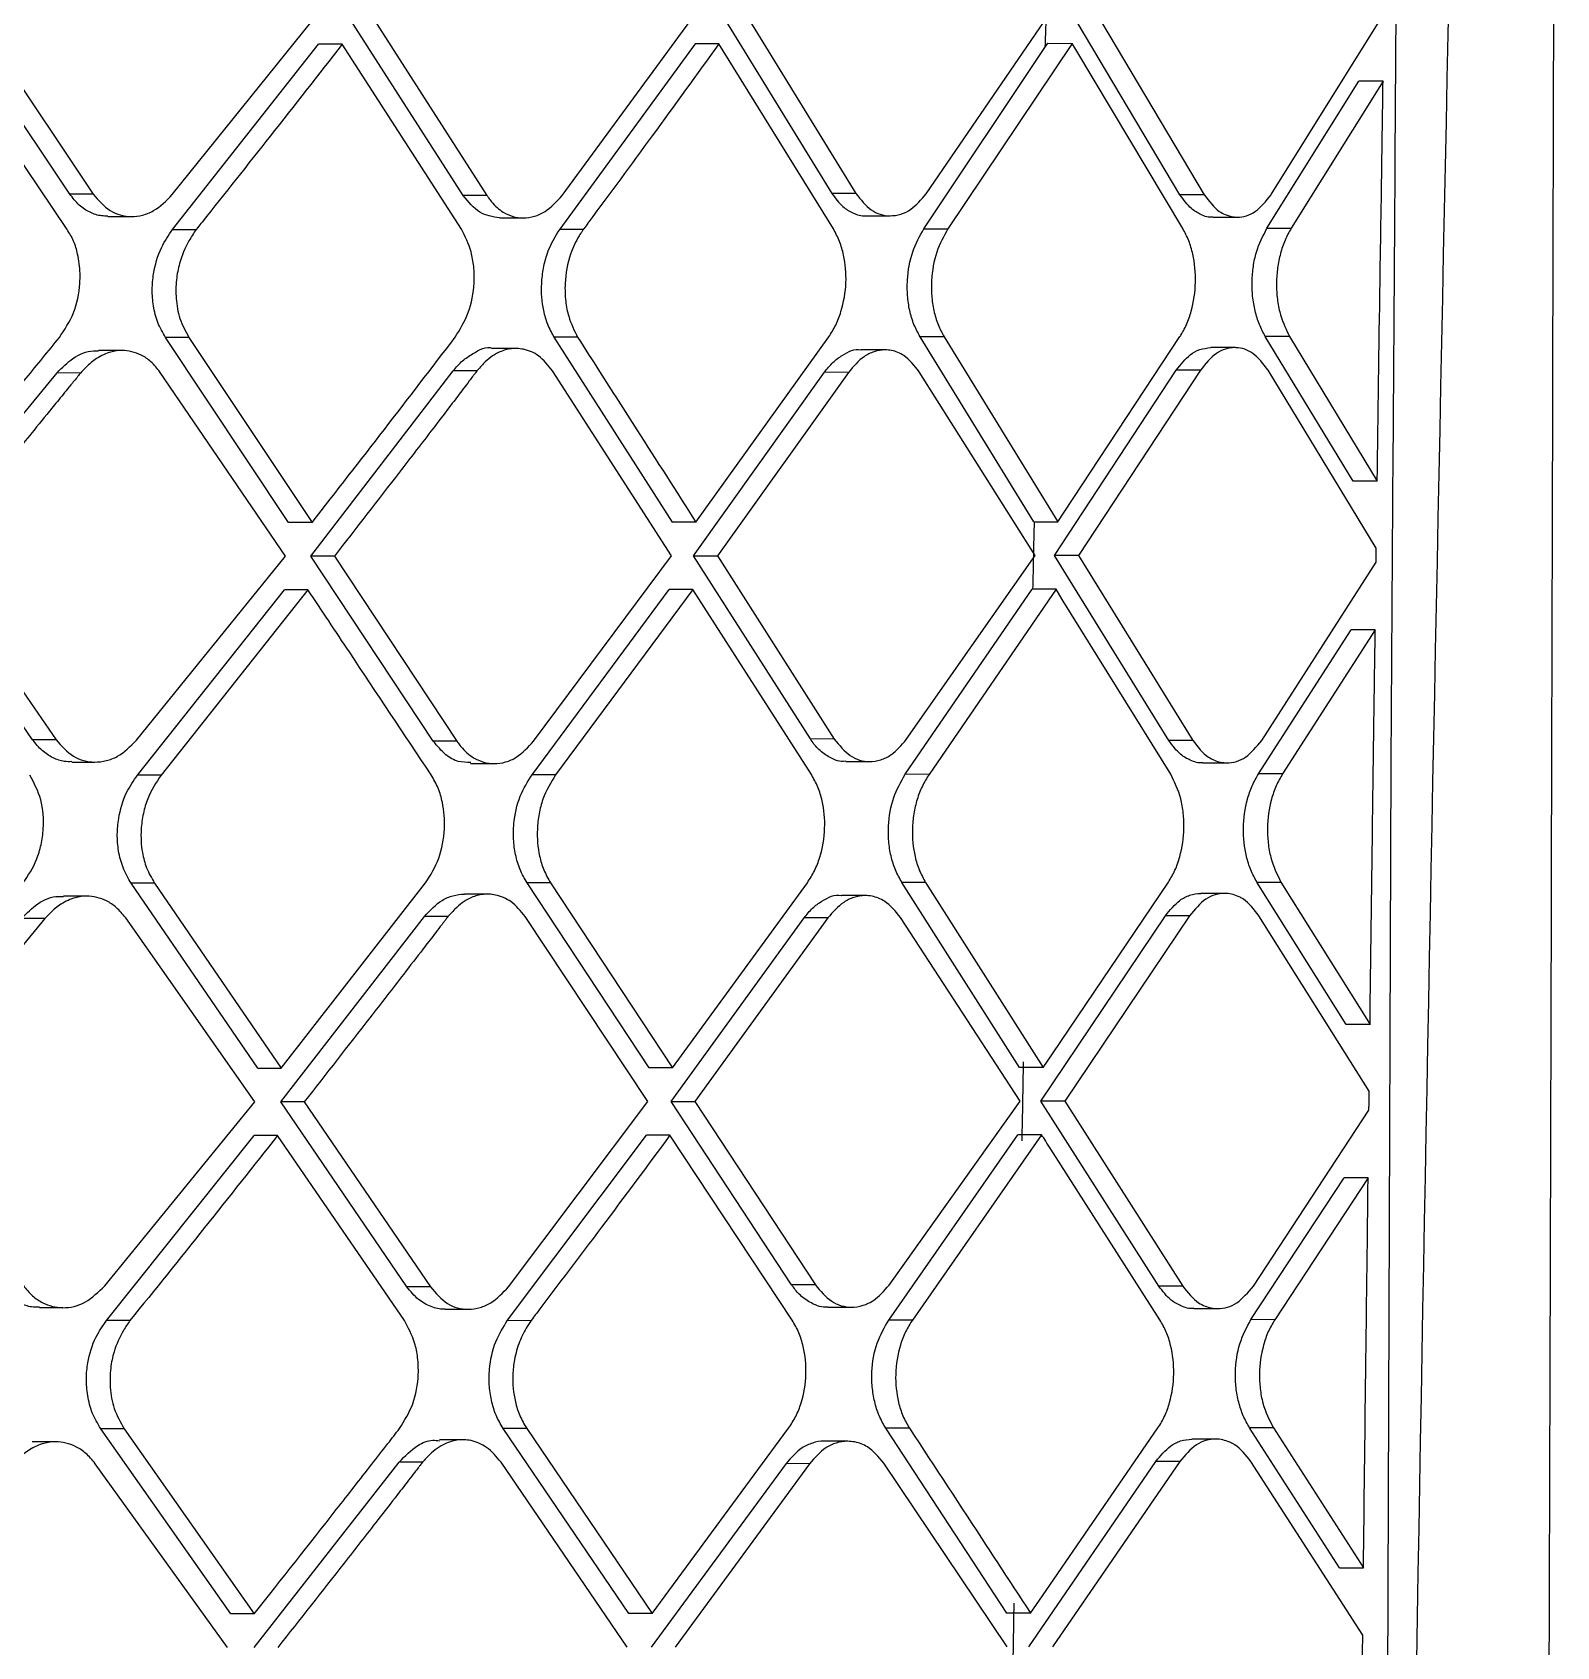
# Model space of a CAD drawing. Extents: x 525 to 609, y 649 to 778.
# Drawn here: x 537.309 to 538.306, y 720.636 to 721.692 of the extents above; entities that cross this region are included whole.
import ezdxf

# ---------------------------------------------------------------- set-up
doc = ezdxf.new("R2010")
doc.units = 0
doc.header["$MEASUREMENT"] = 0
doc.layers.add('1', color=4, linetype='Continuous')

# ---------------------------------------------------------------- blocks, each defined once
blk = doc.blocks.new('JETSETTER')
at = {"layer": '1', "color": 3, "linetype": 'Continuous', "lineweight": 25}
for p, q in [((12.2063, 52.462), (12.126, 52.5819)), ((12.1414, 52.5818), (12.2217, 52.4619)), ((12.2734, 52.4616), (12.3703, 52.582)), ((12.4637, 52.461), (12.3861, 52.5821)), ((12.4016, 52.582), (12.4792, 52.461)), ((12.5283, 52.461), (12.6173, 52.5822)), ((12.6311, 52.5823), (12.7048, 52.4624)), ((12.6467, 52.5822), (12.7205, 52.4624)), ((12.7664, 52.4621), (12.8488, 52.5825)), ((12.9325, 52.4615), (12.8604, 52.5826)), ((12.8763, 52.5825), (12.9484, 52.4615)), ((12.9921, 52.4616), (13.066, 52.58)), ((12.2046, 52.4388), (12.1231, 52.5598)), ((12.2736, 52.4389), (12.3691, 52.5601)), ((12.3845, 52.56), (12.3691, 52.5601)), ((12.4625, 52.439), (12.3845, 52.56)), ((12.6153, 52.5603), (12.5268, 52.4391)), ((12.6309, 52.5602), (12.6153, 52.5603)), ((12.7058, 52.4392), (12.6309, 52.5602)), ((12.765, 52.4393), (12.8442, 52.5578)), ((12.862, 52.5605), (12.7807, 52.4393)), ((12.8442, 52.5578), (12.8461, 52.5606)), ((12.8461, 52.5606), (12.8619, 52.5605)), ((12.8643, 52.5566), (12.862, 52.5605)), ((12.9343, 52.4394), (12.8643, 52.5566)), ((12.9894, 52.4396), (13.0494, 52.5358)), ((13.0653, 52.5358), (13.0053, 52.4396)), ((13.0653, 52.5358), (13.0494, 52.5359)), ((12.2217, 52.4619), (12.2063, 52.462)), ((12.4792, 52.461), (12.4637, 52.461)), ((12.7205, 52.4624), (12.7048, 52.4624)), ((12.9484, 52.4615), (12.9325, 52.4615)), ((12.2313, 52.4474), (12.2466, 52.4473)), ((12.7273, 52.4478), (12.7429, 52.4478)), ((12.2736, 52.4389), (12.289, 52.4388)), ((12.4874, 52.4464), (12.5029, 52.4464)), ((12.5268, 52.4391), (12.5423, 52.439)), ((12.765, 52.4393), (12.7807, 52.4393)), ((12.9541, 52.4469), (12.9699, 52.4469)), ((12.9894, 52.4396), (13.0053, 52.4396)), ((12.3494, 52.2471), (12.2689, 52.3682)), ((12.2843, 52.3681), (12.2689, 52.3682)), ((12.2843, 52.3681), (12.3648, 52.2471)), ((12.523, 52.3684), (12.6004, 52.2473)), ((12.5385, 52.3683), (12.5231, 52.3684)), ((12.6159, 52.2473), (12.7028, 52.3685)), ((12.8369, 52.2476), (12.7625, 52.3686)), ((12.7782, 52.3686), (12.7625, 52.3686)), ((12.7783, 52.3686), (12.8526, 52.2475)), ((12.8568, 52.2538), (12.9325, 52.3688)), ((13.0457, 52.2742), (12.9883, 52.3689)), ((13.0041, 52.3689), (12.9883, 52.3689)), ((13.0041, 52.3689), (13.0615, 52.2742)), ((12.2407, 52.3596), (12.2252, 52.3596)), ((12.4982, 52.3609), (12.4829, 52.361)), ((12.7397, 52.36), (12.724, 52.3601)), ((12.9684, 52.3615), (12.9526, 52.3615)), ((12.0994, 52.225), (12.198, 52.345)), ((12.2134, 52.3449), (12.198, 52.345)), ((12.3475, 52.2251), (12.2655, 52.3453)), ((12.3639, 52.2251), (12.4572, 52.3463)), ((12.4726, 52.3463), (12.4572, 52.3463)), ((12.5998, 52.2253), (12.5221, 52.3463)), ((12.6144, 52.2253), (12.7, 52.3454)), ((12.7157, 52.3453), (12.6299, 52.2253)), ((12.7157, 52.3453), (12.7, 52.3454)), ((12.8378, 52.2255), (12.762, 52.3457)), ((12.8504, 52.2256), (12.9301, 52.3468)), ((12.9459, 52.3468), (12.8661, 52.2256)), ((12.9459, 52.3468), (12.9301, 52.3468)), ((13.0609, 52.2304), (12.9901, 52.3468)), ((13.0718, 52.294), (13.0705, 52.0898)), ((13.0615, 52.2742), (13.0457, 52.2742)), ((12.3648, 52.2471), (12.3494, 52.2471)), ((12.8369, 52.2476), (12.8526, 52.2475)), ((12.8526, 52.2475), (12.8568, 52.2538)), ((12.7535, 52.1051), (12.8378, 52.2255)), ((12.9252, 52.1046), (12.8504, 52.2256)), ((12.8661, 52.2256), (12.8504, 52.2256)), ((12.8661, 52.2256), (12.9409, 52.1045)), ((12.182, 52.105), (12.0994, 52.225)), ((12.1148, 52.2249), (12.1974, 52.105)), ((12.2499, 52.1047), (12.3475, 52.2251)), ((12.4441, 52.1041), (12.3639, 52.2251)), ((12.3794, 52.2251), (12.364, 52.2251)), ((12.3794, 52.2251), (12.4596, 52.104)), ((12.5097, 52.1041), (12.5998, 52.2253)), ((12.6908, 52.1055), (12.6144, 52.2253)), ((12.6144, 52.2253), (12.6299, 52.2253)), ((12.6299, 52.2253), (12.7064, 52.1054)), ((12.986, 52.1046), (13.0608, 52.2212)), ((12.2507, 52.0819), (12.3468, 52.2031)), ((12.3621, 52.2031), (12.266, 52.0819)), ((12.5087, 52.0821), (12.5984, 52.2033)), ((12.6139, 52.2033), (12.5241, 52.0821)), ((12.6139, 52.2033), (12.5984, 52.2033)), ((12.6914, 52.0822), (12.6139, 52.2033)), ((12.7528, 52.0824), (12.8357, 52.2036)), ((12.8514, 52.2035), (12.7684, 52.0823)), ((12.8514, 52.2035), (12.8357, 52.2036)), ((12.8555, 52.1968), (12.8514, 52.2035)), ((12.9264, 52.0825), (12.8555, 52.1968)), ((12.9838, 52.0826), (13.0444, 52.177)), ((13.0602, 52.177), (12.9996, 52.0826)), ((13.0602, 52.177), (13.0444, 52.177)), ((12.1974, 52.105), (12.182, 52.105)), ((12.4596, 52.104), (12.4441, 52.1041)), ((12.7064, 52.1054), (12.6908, 52.1055)), ((12.9409, 52.1045), (12.9252, 52.1046)), ((12.2076, 52.0904), (12.2228, 52.0904)), ((12.4685, 52.0895), (12.4839, 52.0894)), ((12.714, 52.0908), (12.7295, 52.0908)), ((12.9474, 52.09), (12.9631, 52.0899)), ((13.0705, 52.0898), (13.0579, 48.6569)), ((12.266, 52.0819), (12.2507, 52.0819)), ((12.5241, 52.0821), (12.5087, 52.0821)), ((12.7684, 52.0823), (12.7528, 52.0824)), ((12.9996, 52.0826), (12.9838, 52.0826)), ((12.3293, 51.8902), (12.2464, 52.0112)), ((12.2618, 52.0112), (12.2464, 52.0112)), ((12.2618, 52.0112), (12.3446, 51.8901)), ((12.3446, 51.8901), (12.439, 52.0113)), ((12.4797, 52.004), (12.4644, 52.004)), ((12.5852, 51.8904), (12.5054, 52.0114)), ((12.5208, 52.0114), (12.5054, 52.0114)), ((12.5208, 52.0114), (12.6006, 51.8903)), ((12.6006, 51.8903), (12.6888, 52.0115)), ((12.8275, 51.8906), (12.7506, 52.0117)), ((12.7661, 52.0116), (12.7506, 52.0117)), ((12.7661, 52.0116), (12.8431, 51.8906)), ((12.8492, 51.8995), (12.9249, 52.0118)), ((12.9618, 52.0045), (12.9461, 52.0045)), ((13.0411, 51.9188), (12.9828, 52.0119)), ((12.9828, 52.0119), (12.9985, 52.0119)), ((12.9985, 52.0119), (13.0568, 51.9188)), ((12.2176, 52.0026), (12.2022, 52.0027)), ((12.7267, 52.003), (12.7111, 52.0031)), ((12.19, 51.988), (12.091, 51.868)), ((12.19, 51.988), (12.1747, 51.988)), ((12.3273, 51.8681), (12.2429, 51.9884)), ((12.3443, 51.8682), (12.4383, 51.9894)), ((12.4537, 51.9893), (12.4383, 51.9894)), ((12.5844, 51.8683), (12.5042, 51.9894)), ((12.5997, 51.8684), (12.6866, 51.9884)), ((12.7021, 51.9884), (12.6151, 51.8683)), ((12.7021, 51.9884), (12.6866, 51.9884)), ((12.828, 51.8685), (12.7497, 51.9888)), ((12.8415, 51.8686), (12.923, 51.9899)), ((12.9387, 51.9898), (12.8571, 51.8686)), ((12.9387, 51.9898), (12.923, 51.9899)), ((13.0562, 51.875), (12.9841, 51.9899)), ((13.0568, 51.9188), (13.0411, 51.9188)), ((12.8431, 51.8906), (12.8492, 51.8995)), ((12.3293, 51.8902), (12.3446, 51.8901)), ((12.6006, 51.8903), (12.5852, 51.8904)), ((12.8431, 51.8906), (12.8275, 51.8906)), ((12.2292, 51.7478), (12.3273, 51.8681)), ((12.4268, 51.7471), (12.3443, 51.8682)), ((12.3597, 51.8681), (12.3443, 51.8682)), ((12.3597, 51.8681), (12.4422, 51.7471)), ((12.4933, 51.7471), (12.5844, 51.8683)), ((12.6785, 51.7485), (12.5997, 51.8684)), ((12.5997, 51.8684), (12.6151, 51.8683)), ((12.6151, 51.8683), (12.694, 51.7484)), ((12.7422, 51.7482), (12.828, 51.8685)), ((12.9186, 51.7476), (12.8415, 51.8686)), ((12.8571, 51.8686), (12.8415, 51.8686)), ((12.8571, 51.8686), (12.9343, 51.7475)), ((12.9805, 51.7476), (13.0561, 51.8626)), ((12.2303, 51.725), (12.327, 51.8462)), ((12.3423, 51.8461), (12.327, 51.8462)), ((12.4252, 51.7251), (12.3423, 51.8461)), ((12.4927, 51.7252), (12.5835, 51.8464)), ((12.5989, 51.8463), (12.5835, 51.8464)), ((12.6788, 51.7253), (12.5989, 51.8463)), ((12.742, 51.7254), (12.8264, 51.8466)), ((12.842, 51.8466), (12.7575, 51.7253)), ((12.842, 51.8466), (12.8264, 51.8466)), ((12.9194, 51.7255), (12.848, 51.8372)), ((12.9789, 51.7257), (13.0398, 51.8185)), ((13.0555, 51.8184), (12.9945, 51.7256)), ((13.0555, 51.8184), (13.0399, 51.8185)), ((12.4422, 51.7471), (12.4268, 51.7471)), ((12.694, 51.7484), (12.6785, 51.7485)), ((12.9343, 51.7475), (12.9186, 51.7476)), ((12.1865, 51.7335), (12.2018, 51.7335)), ((12.4518, 51.7325), (12.4671, 51.7325)), ((12.7022, 51.7339), (12.7177, 51.7338)), ((12.9415, 51.733), (12.9571, 51.7329)), ((12.2457, 51.725), (12.2303, 51.725)), ((12.4927, 51.7252), (12.5081, 51.7251)), ((12.7575, 51.7254), (12.742, 51.7254)), ((12.9945, 51.7256), (12.9789, 51.7257)), ((12.1972, 51.6457), (12.1818, 51.6458)), ((12.3116, 51.5332), (12.2266, 51.6543)), ((12.2419, 51.6542), (12.2266, 51.6543)), ((12.2419, 51.6542), (12.327, 51.5332)), ((12.4634, 51.647), (12.4481, 51.6471)), ((12.5719, 51.5334), (12.4898, 51.6545)), ((12.5052, 51.6544), (12.4898, 51.6545)), ((12.5052, 51.6544), (12.5873, 51.5334)), ((12.5873, 51.5334), (12.6765, 51.6546)), ((12.7152, 51.6461), (12.6998, 51.6461)), ((12.8192, 51.5336), (12.74, 51.6547)), ((12.7555, 51.6546), (12.74, 51.6547)), ((12.8426, 51.5449), (12.9181, 51.6548)), ((12.9559, 51.6475), (12.9403, 51.6475)), ((13.0369, 51.5632), (12.978, 51.6549)), ((12.9936, 51.6549), (12.978, 51.6549)), ((12.9936, 51.6549), (13.0525, 51.5632)), ((12.3095, 51.5112), (12.223, 51.6314)), ((12.327, 51.5112), (12.4218, 51.6324)), ((12.4371, 51.6324), (12.4217, 51.6324)), ((12.5708, 51.5114), (12.4884, 51.6324)), ((12.6748, 51.6315), (12.5867, 51.5114)), ((12.6902, 51.6314), (12.6022, 51.5114)), ((12.6902, 51.6314), (12.6748, 51.6315)), ((12.8194, 51.5116), (12.7388, 51.6318)), ((12.8336, 51.5117), (12.9167, 51.6329)), ((12.9323, 51.6328), (12.8491, 51.5116)), ((12.9323, 51.6328), (12.9167, 51.6329)), ((13.0521, 51.5193), (12.9789, 51.6329)), ((13.0369, 51.5632), (13.0525, 51.5632)), ((12.8348, 51.5336), (12.8426, 51.5449)), ((12.5873, 51.5334), (12.5719, 51.5334)), ((12.8348, 51.5336), (12.8192, 51.5336))]:
    blk.add_line(p, q, dxfattribs=at)
at = {"layer": '1', "color": 3, "linetype": 'Continuous', "lineweight": 25, "flags": 128}
for points in [[(12.6159, 52.2473), (12.6072, 52.2473), (12.6004, 52.2473)], [(12.3621, 52.2031), (12.3535, 52.2031), (12.3468, 52.2031)], [(12.327, 51.5332), (12.3184, 51.5332), (12.3116, 51.5332)]]:
    blk.add_lwpolyline(points, dxfattribs=at)
at = {"layer": '1', "color": 3, "linetype": 'Continuous', "lineweight": 25}
for points, knots in [([(9.9738, 52.2694), (10.1133, 52.3497), (10.393, 52.5107), (10.8101, 52.7352), (11.2181, 52.9472), (11.569, 53.1231), (11.8616, 53.2667), (12.0982, 53.3814), (12.3209, 53.4883), (12.5274, 53.5873), (12.7184, 53.6789), (12.8269, 53.7319), (12.881, 53.7583)], [0, 0, 0, 0, 0.128088, 0.256805, 0.38361, 0.50883, 0.593008, 0.67492, 0.754537, 0.836903, 0.918629, 1, 1, 1, 1]), ([(13.1617, 43.6583), (13.1622, 43.8718), (13.1631, 44.3019), (13.1636, 44.9309), (13.164, 45.5277), (13.1641, 46.0716), (13.1642, 46.6131), (13.1644, 47.1644), (13.1649, 47.7379), (13.1655, 48.2142), (13.1661, 48.5971), (13.1667, 48.8903), (13.1673, 49.1848), (13.168, 49.4959), (13.1689, 49.8389), (13.17, 50.2232), (13.1714, 50.6654), (13.173, 51.1684), (13.1748, 51.7351), (13.1764, 52.3521), (13.1781, 52.9987), (13.1786, 53.4397), (13.1789, 53.6583)], [0, 0, 0, 0, 0.064043, 0.129021, 0.188699, 0.243093, 0.292193, 0.351147, 0.408463, 0.464243, 0.49402, 0.523342, 0.552206, 0.582377, 0.616662, 0.655095, 0.69768, 0.749323, 0.805999, 0.867696, 0.934431, 1, 1, 1, 1]), ([(13.0465, 53.6393), (13.0538, 53.6166), (13.0689, 53.5696), (13.0787, 53.4854), (13.0802, 53.4241), (13.0797, 53.2548), (13.0755, 52.8864), (13.0733, 52.5215), (13.0718, 52.294)], [0, 0, 0, 0, 0.060618, 0.125498, 0.188462, 0.196002, 0.49867, 1, 1, 1, 1]), ([(13.1297, 53.6367), (13.1296, 53.6361), (13.1296, 53.6314), (13.1292, 53.6158), (13.1282, 53.56), (13.1241, 53.3516), (13.1073, 52.541), (13.0727, 50.9378), (13.0646, 49.491), (13.06, 48.6578)], [0, 0, 0, 0, 0.000353, 0.002828, 0.009436, 0.033986, 0.128384, 0.498019, 1, 1, 1, 1]), ([(12.8455, 52.6078), (12.8453, 52.5995), (12.8449, 52.5828), (12.8445, 52.5661), (12.8442, 52.5578)], [0, 0, 0, 0, 0.499995, 1, 1, 1, 1]), ([(12.3845, 52.56), (12.3688, 52.5399), (12.3386, 52.5012), (12.3076, 52.4622), (12.2925, 52.4431), (12.2922, 52.4428), (12.2911, 52.4415), (12.2902, 52.4402), (12.2891, 52.4389), (12.2891, 52.4388), (12.289, 52.4388), (12.289, 52.4388)], [0, 0, 0, 0, 0.496887, 0.959877, 0.965954, 0.968108, 0.968371, 0.997832, 0.999364, 0.999923, 1, 1, 1, 1]), ([(12.6309, 52.5602), (12.6164, 52.5402), (12.5884, 52.5014), (12.5596, 52.4624), (12.5455, 52.4433), (12.5452, 52.443), (12.5452, 52.4429), (12.5443, 52.4416), (12.5433, 52.4404), (12.5424, 52.4391), (12.5423, 52.4391), (12.5423, 52.439), (12.5423, 52.439)], [0, 0, 0, 0, 0.496896, 0.960014, 0.966048, 0.967678, 0.968284, 0.968368, 0.997886, 0.999408, 0.999938, 1, 1, 1, 1]), ([(13.0615, 52.2742), (13.0621, 52.3178), (13.0631, 52.3899), (13.0645, 52.4771), (13.0651, 52.5207), (13.0653, 52.5358)], [0, 0, 0, 0, 0.499998, 0.827348, 1, 1, 1, 1]), ([(12.2313, 52.4476), (12.2299, 52.4476), (12.2259, 52.4475), (12.2194, 52.4498), (12.2121, 52.4544), (12.2083, 52.4594), (12.2063, 52.462)], [0, 0, 0, 0, 0.148998, 0.418542, 0.7022, 1, 1, 1, 1]), ([(12.2217, 52.4619), (12.2252, 52.4579), (12.2321, 52.4498), (12.2442, 52.4467), (12.2539, 52.4479), (12.2634, 52.4516), (12.2695, 52.4576), (12.2734, 52.4616)], [0, 0, 0, 0, 0.249497, 0.499182, 0.62928, 0.756238, 1, 1, 1, 1]), ([(12.4874, 52.4464), (12.4829, 52.4471), (12.4739, 52.4484), (12.4671, 52.4568), (12.4637, 52.461)], [0, 0, 0, 0, 0.497483, 1, 1, 1, 1]), ([(12.4792, 52.461), (12.4796, 52.4605), (12.4805, 52.459), (12.4837, 52.4549), (12.4908, 52.4486), (12.5008, 52.4456), (12.5102, 52.4471), (12.5192, 52.451), (12.5248, 52.4571), (12.5283, 52.461)], [0, 0, 0, 0, 0.027525, 0.078464, 0.250141, 0.499423, 0.635994, 0.765082, 1, 1, 1, 1]), ([(12.7048, 52.4624), (12.7071, 52.4593), (12.7111, 52.4538), (12.7189, 52.4492), (12.7242, 52.4474), (12.7272, 52.4478), (12.7273, 52.4478)], [0, 0, 0, 0, 0.36553, 0.646343, 0.992123, 1, 1, 1, 1]), ([(12.7205, 52.4624), (12.7237, 52.4583), (12.73, 52.4502), (12.7409, 52.4471), (12.7498, 52.4485), (12.7582, 52.4524), (12.7632, 52.4583), (12.7664, 52.4621)], [0, 0, 0, 0, 0.24884, 0.498579, 0.642417, 0.774043, 1, 1, 1, 1]), ([(12.9541, 52.447), (12.954, 52.4469), (12.9513, 52.4464), (12.9465, 52.4482), (12.9389, 52.4525), (12.9349, 52.4582), (12.9325, 52.4615)], [0, 0, 0, 0, 0.00526, 0.332877, 0.608128, 1, 1, 1, 1]), ([(12.9484, 52.4615), (12.9515, 52.4574), (12.9557, 52.4518), (12.9632, 52.4478), (12.9712, 52.4461), (12.9822, 52.4492), (12.9888, 52.4574), (12.9921, 52.4615)], [0, 0, 0, 0, 0.249247, 0.333542, 0.500602, 0.75111, 1, 1, 1, 1]), ([(12.1995, 52.3681), (12.2029, 52.3732), (12.2098, 52.3836), (12.2134, 52.4014), (12.213, 52.4144), (12.2113, 52.4237), (12.2092, 52.4314), (12.2061, 52.4363), (12.2046, 52.4388)], [0, 0, 0, 0, 0.249207, 0.49895, 0.665382, 0.748852, 0.874912, 1, 1, 1, 1]), ([(12.2689, 52.3682), (12.2671, 52.3713), (12.2636, 52.3775), (12.2608, 52.3884), (12.26, 52.3993), (12.2611, 52.4123), (12.2652, 52.4266), (12.271, 52.435), (12.2736, 52.4389)], [0, 0, 0, 0, 0.160569, 0.310993, 0.451284, 0.581444, 0.810587, 1, 1, 1, 1]), ([(12.289, 52.4388), (12.2874, 52.4364), (12.283, 52.4299), (12.2782, 52.4184), (12.2757, 52.4054), (12.2756, 52.3931), (12.2779, 52.3797), (12.2821, 52.3721), (12.2843, 52.3681)], [0, 0, 0, 0, 0.123846, 0.331008, 0.466609, 0.62331, 0.801127, 1, 1, 1, 1]), ([(12.4584, 52.3683), (12.4616, 52.3734), (12.468, 52.3838), (12.4711, 52.401), (12.4708, 52.4144), (12.4686, 52.4269), (12.4649, 52.4343), (12.4625, 52.439)], [0, 0, 0, 0, 0.249596, 0.499561, 0.637826, 0.767437, 1, 1, 1, 1]), ([(12.5268, 52.4391), (12.5237, 52.434), (12.519, 52.4263), (12.5158, 52.4135), (12.5142, 52.4008), (12.5152, 52.3881), (12.5186, 52.3763), (12.5215, 52.3711), (12.523, 52.3684)], [0, 0, 0, 0, 0.246131, 0.372302, 0.500375, 0.730435, 0.860374, 1, 1, 1, 1]), ([(12.5423, 52.439), (12.5422, 52.4389), (12.542, 52.4384), (12.541, 52.437), (12.5378, 52.4322), (12.5327, 52.4213), (12.5299, 52.406), (12.5304, 52.3921), (12.5328, 52.3797), (12.5364, 52.3727), (12.5385, 52.3683)], [0, 0, 0, 0, 0.00912, 0.024531, 0.074532, 0.251188, 0.500252, 0.650085, 0.783388, 1, 1, 1, 1]), ([(12.7028, 52.3685), (12.7044, 52.371), (12.7075, 52.376), (12.712, 52.3878), (12.7148, 52.4038), (12.7134, 52.4197), (12.71, 52.4314), (12.7072, 52.4365), (12.7058, 52.4392)], [0, 0, 0, 0, 0.128047, 0.254215, 0.500555, 0.734241, 0.86318, 1, 1, 1, 1]), ([(12.7625, 52.3686), (12.7611, 52.3712), (12.7583, 52.3764), (12.7555, 52.3857), (12.7541, 52.3955), (12.754, 52.4086), (12.7568, 52.4247), (12.7623, 52.4345), (12.765, 52.4393)], [0, 0, 0, 0, 0.135488, 0.267665, 0.396706, 0.522804, 0.765873, 1, 1, 1, 1]), ([(12.7807, 52.4393), (12.778, 52.4344), (12.7725, 52.4246), (12.7698, 52.4084), (12.7699, 52.3953), (12.7713, 52.3856), (12.7741, 52.3763), (12.7768, 52.3712), (12.7782, 52.3686)], [0, 0, 0, 0, 0.23528, 0.478659, 0.604637, 0.733381, 0.865112, 1, 1, 1, 1]), ([(12.9326, 52.3688), (12.934, 52.3713), (12.937, 52.3763), (12.941, 52.3881), (12.9434, 52.4042), (12.9418, 52.4202), (12.9384, 52.4318), (12.9357, 52.4369), (12.9343, 52.4394)], [0, 0, 0, 0, 0.130183, 0.256939, 0.500274, 0.738322, 0.86623, 1, 1, 1, 1]), ([(12.9883, 52.3689), (12.9869, 52.3714), (12.9842, 52.3764), (12.9815, 52.3854), (12.9798, 52.395), (12.9795, 52.4049), (12.9803, 52.4147), (12.9829, 52.4271), (12.9868, 52.4346), (12.9894, 52.4396)], [0, 0, 0, 0, 0.130506, 0.258873, 0.385384, 0.510346, 0.634078, 0.756918, 1, 1, 1, 1]), ([(13.0053, 52.4396), (13.0038, 52.4371), (13.001, 52.4321), (12.9981, 52.4232), (12.9962, 52.4138), (12.9954, 52.4041), (12.9959, 52.3943), (12.9978, 52.3824), (13.0017, 52.3738), (13.0039, 52.3693), (13.0041, 52.3689)], [0, 0, 0, 0, 0.129147, 0.255304, 0.378827, 0.500067, 0.623646, 0.750201, 0.973062, 1, 1, 1, 1]), ([(12.0996, 52.2469), (12.1184, 52.2696), (12.1447, 52.3012), (12.1779, 52.3416), (12.1923, 52.3592), (12.1995, 52.3681)], [0, 0, 0, 0, 0.562659, 0.781757, 1, 1, 1, 1]), ([(12.3648, 52.2471), (12.3806, 52.2674), (12.4121, 52.3078), (12.443, 52.3482), (12.4584, 52.3683)], [0, 0, 0, 0, 0.502952, 1, 1, 1, 1]), ([(12.4572, 52.3463), (12.4591, 52.3487), (12.463, 52.3532), (12.4716, 52.3586), (12.4789, 52.363), (12.4829, 52.361), (12.4829, 52.361)], [0, 0, 0, 0, 0.262594, 0.51701, 0.999906, 1, 1, 1, 1]), ([(12.5385, 52.3683), (12.5433, 52.3608), (12.5562, 52.3407), (12.582, 52.3003), (12.603, 52.2675), (12.6159, 52.2473)], [0, 0, 0, 0, 0.185473, 0.500001, 1, 1, 1, 1]), ([(12.198, 52.345), (12.2014, 52.3484), (12.2085, 52.3557), (12.2184, 52.3597), (12.2241, 52.3594), (12.2252, 52.3594)], [0, 0, 0, 0, 0.414229, 0.882329, 1, 1, 1, 1]), ([(12.2655, 52.3453), (12.2635, 52.3478), (12.2599, 52.3524), (12.2515, 52.358), (12.2424, 52.3602), (12.2324, 52.3588), (12.2242, 52.3551), (12.2179, 52.3499), (12.2145, 52.3462), (12.2134, 52.3449)], [0, 0, 0, 0, 0.145679, 0.274252, 0.501433, 0.626164, 0.791717, 0.930293, 1, 1, 1, 1]), ([(12.5221, 52.3463), (12.5192, 52.3499), (12.5138, 52.3567), (12.5037, 52.3609), (12.4946, 52.3612), (12.4856, 52.3583), (12.479, 52.3534), (12.4747, 52.3486), (12.4732, 52.3469), (12.4726, 52.3463)], [0, 0, 0, 0, 0.217153, 0.408063, 0.572666, 0.710904, 0.907608, 0.966772, 1, 1, 1, 1]), ([(12.7, 52.3454), (12.7018, 52.3477), (12.7053, 52.3522), (12.7133, 52.3578), (12.7199, 52.3612), (12.7239, 52.36), (12.724, 52.36)], [0, 0, 0, 0, 0.256021, 0.50658, 0.990079, 1, 1, 1, 1]), ([(12.762, 52.3457), (12.7588, 52.3497), (12.7535, 52.3564), (12.7452, 52.3596), (12.7387, 52.3603), (12.7325, 52.3592), (12.7241, 52.3552), (12.7189, 52.3492), (12.7157, 52.3453)], [0, 0, 0, 0, 0.248682, 0.41388, 0.499178, 0.640342, 0.770948, 1, 1, 1, 1]), ([(12.9301, 52.3468), (12.933, 52.3505), (12.9377, 52.3565), (12.9456, 52.3608), (12.9502, 52.3612), (12.9526, 52.3615)], [0, 0, 0, 0, 0.441183, 0.707762, 1, 1, 1, 1]), ([(12.9901, 52.3468), (12.9869, 52.3509), (12.9809, 52.3589), (12.9727, 52.3614), (12.9646, 52.3616), (12.9559, 52.3592), (12.9492, 52.3509), (12.9459, 52.3468)], [0, 0, 0, 0, 0.249484, 0.482551, 0.500368, 0.751081, 1, 1, 1, 1]), ([(12.2134, 52.3449), (12.2128, 52.3442), (12.2118, 52.343), (12.2101, 52.3408), (12.2074, 52.3376), (12.2028, 52.3319), (12.1944, 52.3216), (12.1798, 52.3037), (12.1526, 52.2707), (12.1298, 52.2431), (12.1148, 52.2249)], [0, 0, 0, 0, 0.017098, 0.030494, 0.054543, 0.097536, 0.17439, 0.310927, 0.545092, 1, 1, 1, 1]), ([(12.4726, 52.3463), (12.4723, 52.3459), (12.4718, 52.3452), (12.4709, 52.344), (12.4695, 52.3422), (12.467, 52.3389), (12.4626, 52.3331), (12.4547, 52.3227), (12.4409, 52.3046), (12.4152, 52.2713), (12.3936, 52.2434), (12.3794, 52.2251)], [0, 0, 0, 0, 0.009616, 0.017105, 0.030501, 0.054553, 0.097558, 0.174417, 0.311026, 0.546297, 1, 1, 1, 1]), ([(12.8371, 52.2476), (12.8369, 52.2402), (12.8366, 52.2255), (12.8363, 52.2108), (12.8361, 52.2034)], [0, 0, 0, 0, 0.4999919, 1, 1, 1, 1]), ([(13.0608, 52.2212), (13.0608, 52.2229), (13.0608, 52.226), (13.0609, 52.229), (13.0609, 52.2304)], [0, 0, 0, 0, 0.560034, 1, 1, 1, 1]), ([(12.4427, 52.082), (12.4249, 52.1088), (12.398, 52.1492), (12.3712, 52.1895), (12.3621, 52.2031)], [0, 0, 0, 0, 0.6640077, 1, 1, 1, 1]), ([(13.0568, 51.9188), (13.0573, 51.9618), (13.0582, 52.0334), (13.0594, 52.1195), (13.06, 52.1625), (13.0602, 52.177)], [0, 0, 0, 0, 0.500002, 0.831911, 1, 1, 1, 1]), ([(12.2076, 52.0907), (12.206, 52.0906), (12.2018, 52.0906), (12.1952, 52.093), (12.1879, 52.0976), (12.184, 52.1025), (12.182, 52.105)], [0, 0, 0, 0, 0.161127, 0.428359, 0.707976, 1, 1, 1, 1]), ([(12.1974, 52.105), (12.2009, 52.1009), (12.2081, 52.0928), (12.2203, 52.0898), (12.2302, 52.091), (12.2399, 52.0946), (12.2459, 52.1007), (12.25, 52.1047)], [0, 0, 0, 0, 0.249457, 0.499104, 0.628391, 0.755119, 1, 1, 1, 1]), ([(12.4686, 52.0902), (12.4658, 52.0902), (12.4601, 52.0901), (12.4515, 52.095), (12.4467, 52.1009), (12.4441, 52.1041)], [0, 0, 0, 0, 0.295216, 0.617659, 1, 1, 1, 1]), ([(12.4596, 52.104), (12.4596, 52.104), (12.4597, 52.1039), (12.4599, 52.1035), (12.4607, 52.1023), (12.4639, 52.0982), (12.4713, 52.0917), (12.4817, 52.0887), (12.4913, 52.0901), (12.5005, 52.094), (12.5061, 52.1001), (12.5097, 52.1041)], [0, 0, 0, 0, 0.002278, 0.00633, 0.019812, 0.06819, 0.250052, 0.499282, 0.63546, 0.764443, 1, 1, 1, 1]), ([(12.714, 52.0909), (12.7139, 52.0909), (12.7103, 52.0903), (12.704, 52.0927), (12.6965, 52.0979), (12.6926, 52.1026), (12.691, 52.1052), (12.6908, 52.1055)], [0, 0, 0, 0, 0.00414, 0.41711, 0.721064, 0.971437, 1, 1, 1, 1]), ([(12.7064, 52.1054), (12.7097, 52.1014), (12.7163, 52.0932), (12.7275, 52.0901), (12.7366, 52.0915), (12.7452, 52.0955), (12.7503, 52.1014), (12.7535, 52.1051)], [0, 0, 0, 0, 0.248918, 0.498533, 0.64219, 0.773777, 1, 1, 1, 1]), ([(12.9474, 52.09), (12.9474, 52.09), (12.9446, 52.0895), (12.9396, 52.0912), (12.9318, 52.0955), (12.9276, 52.1012), (12.9252, 52.1046)], [0, 0, 0, 0, 0.005011, 0.331935, 0.606956, 1, 1, 1, 1]), ([(12.9409, 52.1045), (12.9441, 52.1004), (12.9484, 52.0948), (12.9563, 52.0908), (12.9645, 52.0891), (12.9758, 52.0922), (12.9826, 52.1005), (12.986, 52.1046)], [0, 0, 0, 0, 0.249328, 0.33458, 0.500536, 0.750911, 1, 1, 1, 1]), ([(12.1757, 52.0111), (12.179, 52.0161), (12.1841, 52.0237), (12.1878, 52.0364), (12.1897, 52.0496), (12.1885, 52.0664), (12.183, 52.0767), (12.1802, 52.0818)], [0, 0, 0, 0, 0.240306, 0.368217, 0.500907, 0.750195, 1, 1, 1, 1]), ([(12.2464, 52.0112), (12.2445, 52.0145), (12.2409, 52.0208), (12.238, 52.0319), (12.2371, 52.0429), (12.2383, 52.056), (12.2424, 52.07), (12.2481, 52.0782), (12.2507, 52.0819)], [0, 0, 0, 0, 0.164049, 0.316988, 0.458799, 0.589498, 0.816673, 1, 1, 1, 1]), ([(12.266, 52.0819), (12.2628, 52.077), (12.2578, 52.0694), (12.2542, 52.0567), (12.2525, 52.0447), (12.2532, 52.0325), (12.2564, 52.0204), (12.2599, 52.0144), (12.2618, 52.0112)], [0, 0, 0, 0, 0.2379, 0.366109, 0.500203, 0.698237, 0.836241, 1, 1, 1, 1]), ([(12.4391, 52.0113), (12.4423, 52.0165), (12.4487, 52.0268), (12.4521, 52.0462), (12.4509, 52.0619), (12.4475, 52.0738), (12.4443, 52.0792), (12.4427, 52.082)], [0, 0, 0, 0, 0.248504, 0.499689, 0.723039, 0.854912, 1, 1, 1, 1]), ([(12.5054, 52.0114), (12.5038, 52.0142), (12.5006, 52.0197), (12.4977, 52.0296), (12.4964, 52.0397), (12.4966, 52.0528), (12.5, 52.0683), (12.5059, 52.0776), (12.5087, 52.0821)], [0, 0, 0, 0, 0.143643, 0.281885, 0.414801, 0.542466, 0.781167, 1, 1, 1, 1]), ([(12.5241, 52.0821), (12.521, 52.077), (12.5163, 52.0693), (12.5131, 52.0565), (12.5116, 52.0439), (12.5127, 52.0311), (12.5162, 52.0194), (12.5192, 52.0141), (12.5208, 52.0114)], [0, 0, 0, 0, 0.245893, 0.372177, 0.500465, 0.730384, 0.860324, 1, 1, 1, 1]), ([(12.6888, 52.0115), (12.6904, 52.014), (12.6936, 52.019), (12.6982, 52.0308), (12.7009, 52.0468), (12.6994, 52.0627), (12.6958, 52.0744), (12.6929, 52.0796), (12.6914, 52.0822)], [0, 0, 0, 0, 0.12803, 0.25423, 0.50065, 0.734382, 0.863284, 1, 1, 1, 1]), ([(12.7506, 52.0117), (12.7491, 52.0143), (12.7462, 52.0195), (12.7433, 52.0288), (12.7418, 52.0386), (12.7416, 52.0516), (12.7444, 52.0677), (12.75, 52.0775), (12.7528, 52.0824)], [0, 0, 0, 0, 0.135165, 0.267193, 0.396247, 0.522433, 0.765801, 1, 1, 1, 1]), ([(12.7684, 52.0823), (12.7668, 52.0798), (12.7638, 52.0749), (12.7604, 52.0661), (12.7582, 52.0566), (12.757, 52.0438), (12.7582, 52.031), (12.7618, 52.0193), (12.7647, 52.0142), (12.7661, 52.0116)], [0, 0, 0, 0, 0.126256, 0.251765, 0.376732, 0.501375, 0.737789, 0.865736, 1, 1, 1, 1]), ([(12.9249, 52.0118), (12.9264, 52.0143), (12.9294, 52.0193), (12.9335, 52.0311), (12.9354, 52.0441), (12.9348, 52.057), (12.9327, 52.0697), (12.9289, 52.0774), (12.9264, 52.0825)], [0, 0, 0, 0, 0.130069, 0.256774, 0.499936, 0.623419, 0.749839, 1, 1, 1, 1]), ([(12.9828, 52.0119), (12.9814, 52.0145), (12.9786, 52.0195), (12.975, 52.0312), (12.9732, 52.0473), (12.9755, 52.0634), (12.9795, 52.0751), (12.9824, 52.0801), (12.9838, 52.0826)], [0, 0, 0, 0, 0.132945, 0.260639, 0.500014, 0.744316, 0.870743, 1, 1, 1, 1]), ([(12.9996, 52.0826), (12.9981, 52.0801), (12.9952, 52.0751), (12.9912, 52.0634), (12.9894, 52.0503), (12.99, 52.0374), (12.9922, 52.0247), (12.996, 52.017), (12.9985, 52.0119)], [0, 0, 0, 0, 0.129215, 0.255635, 0.499931, 0.62359, 0.749852, 1, 1, 1, 1]), ([(12.4383, 51.9894), (12.4421, 51.9934), (12.4478, 51.9995), (12.457, 52.0033), (12.462, 52.004), (12.4644, 52.004), (12.4644, 52.004)], [0, 0, 0, 0, 0.475969, 0.731795, 0.999031, 1, 1, 1, 1]), ([(12.5042, 51.9894), (12.5012, 51.993), (12.4957, 51.9997), (12.4854, 52.0039), (12.4762, 52.0042), (12.467, 52.0014), (12.4603, 51.9965), (12.4559, 51.9917), (12.4543, 51.99), (12.4537, 51.9893)], [0, 0, 0, 0, 0.216083, 0.406232, 0.570399, 0.708497, 0.905888, 0.965804, 1, 1, 1, 1]), ([(12.6866, 51.9884), (12.6884, 51.9907), (12.692, 51.9952), (12.7001, 52.0008), (12.7069, 52.0043), (12.711, 52.003), (12.7111, 52.003)], [0, 0, 0, 0, 0.256633, 0.507246, 0.989181, 1, 1, 1, 1]), ([(12.923, 51.9899), (12.926, 51.9936), (12.9308, 51.9995), (12.939, 52.0038), (12.9436, 52.0043), (12.9461, 52.0045)], [0, 0, 0, 0, 0.441967, 0.708272, 1, 1, 1, 1]), ([(12.9841, 51.9899), (12.9809, 51.994), (12.9776, 51.9983), (12.9735, 52.001), (12.9724, 52.0016), (12.9686, 52.0036), (12.9606, 52.0054), (12.949, 52.0022), (12.9421, 51.9939), (12.9387, 51.9898)], [0, 0, 0, 0, 0.249408, 0.256769, 0.271013, 0.320173, 0.500626, 0.751007, 1, 1, 1, 1]), ([(12.1747, 51.988), (12.1781, 51.9915), (12.1854, 51.999), (12.1955, 52.0028), (12.2011, 52.0025), (12.2022, 52.0025)], [0, 0, 0, 0, 0.423157, 0.894101, 1, 1, 1, 1]), ([(12.2429, 51.9884), (12.2409, 51.9908), (12.2372, 51.9954), (12.2287, 52.001), (12.2194, 52.0033), (12.2092, 52.0018), (12.2009, 51.9982), (12.1945, 51.993), (12.1911, 51.9892), (12.19, 51.988)], [0, 0, 0, 0, 0.143108, 0.271203, 0.501052, 0.625855, 0.791209, 0.929717, 1, 1, 1, 1]), ([(12.7497, 51.9888), (12.7464, 51.9928), (12.7409, 51.9994), (12.7324, 52.0026), (12.7256, 52.0033), (12.7193, 52.0022), (12.7107, 51.9982), (12.7055, 51.9922), (12.7021, 51.9884)], [0, 0, 0, 0, 0.248755, 0.412397, 0.499133, 0.639918, 0.770439, 1, 1, 1, 1]), ([(12.4537, 51.9893), (12.4534, 51.9889), (12.4529, 51.9883), (12.452, 51.987), (12.4506, 51.9852), (12.4481, 51.982), (12.4436, 51.9761), (12.4356, 51.9658), (12.4217, 51.9477), (12.3958, 51.9143), (12.374, 51.8865), (12.3597, 51.8681)], [0, 0, 0, 0, 0.009623, 0.017118, 0.030521, 0.054586, 0.097603, 0.174486, 0.311102, 0.54592, 1, 1, 1, 1]), ([(12.83, 51.8942), (12.8298, 51.8856), (12.8295, 51.8684), (12.8292, 51.8512), (12.829, 51.8426)], [0, 0, 0, 0, 0.500005, 1, 1, 1, 1]), ([(13.0561, 51.8626), (13.0561, 51.8649), (13.0562, 51.869), (13.0562, 51.8732), (13.0562, 51.875)], [0, 0, 0, 0, 0.559984, 1, 1, 1, 1]), ([(12.3423, 51.8461), (12.3264, 51.826), (12.2945, 51.7857), (12.262, 51.7453), (12.2457, 51.725)], [0, 0, 0, 0, 0.497206, 1, 1, 1, 1]), ([(12.5989, 51.8463), (12.584, 51.8262), (12.5553, 51.7874), (12.5256, 51.7485), (12.5114, 51.7294), (12.5111, 51.7291), (12.5102, 51.7278), (12.5091, 51.7265), (12.5082, 51.7252), (12.5081, 51.7252), (12.5081, 51.7251), (12.5081, 51.7251)], [0, 0, 0, 0, 0.4971886, 0.9600108, 0.9660523, 0.9681638, 0.9684012, 0.9978776, 0.9993952, 0.9999351, 1, 1, 1, 1]), ([(12.848, 51.8372), (12.8469, 51.839), (12.8449, 51.8421), (12.8429, 51.8452), (12.842, 51.8466)], [0, 0, 0, 0, 0.560028, 1, 1, 1, 1]), ([(13.0525, 51.5632), (13.053, 51.6057), (13.0538, 51.6762), (13.0549, 51.7613), (13.0554, 51.8038), (13.0555, 51.8184)], [0, 0, 0, 0, 0.5000005, 0.8280504, 1, 1, 1, 1]), ([(12.1865, 51.7337), (12.1848, 51.7337), (12.1804, 51.7337), (12.1737, 51.7362), (12.1664, 51.7408), (12.1625, 51.7457), (12.1605, 51.7481)], [0, 0, 0, 0, 0.174611, 0.439231, 0.714325, 1, 1, 1, 1]), ([(12.1758, 51.7481), (12.1778, 51.7456), (12.1816, 51.741), (12.1902, 51.7353), (12.202, 51.7323), (12.2169, 51.7357), (12.2251, 51.7438), (12.2292, 51.7478)], [0, 0, 0, 0, 0.14206, 0.272962, 0.500384, 0.753976, 1, 1, 1, 1]), ([(12.4518, 51.7326), (12.4515, 51.7326), (12.4485, 51.7322), (12.4424, 51.734), (12.4339, 51.7384), (12.4292, 51.7441), (12.4268, 51.7471)], [0, 0, 0, 0, 0.03185, 0.325777, 0.648485, 1, 1, 1, 1]), ([(12.4422, 51.7471), (12.4457, 51.743), (12.4528, 51.7348), (12.4649, 51.7318), (12.4746, 51.7332), (12.4839, 51.7371), (12.4896, 51.7432), (12.4933, 51.7471)], [0, 0, 0, 0, 0.249354, 0.498753, 0.63471, 0.763713, 1, 1, 1, 1]), ([(12.7022, 51.7339), (12.7022, 51.7339), (12.6985, 51.7333), (12.6921, 51.7357), (12.6844, 51.7409), (12.6804, 51.7456), (12.6787, 51.7482), (12.6785, 51.7485)], [0, 0, 0, 0, 0.003559, 0.413858, 0.717088, 0.969726, 1, 1, 1, 1]), ([(12.694, 51.7484), (12.6974, 51.7444), (12.7041, 51.7363), (12.7157, 51.7331), (12.725, 51.7346), (12.7337, 51.7385), (12.7389, 51.7444), (12.7422, 51.7482)], [0, 0, 0, 0, 0.248977, 0.498495, 0.642107, 0.773689, 1, 1, 1, 1]), ([(12.9415, 51.733), (12.9414, 51.733), (12.9386, 51.7325), (12.9335, 51.7343), (12.9255, 51.7385), (12.9212, 51.7442), (12.9186, 51.7476)], [0, 0, 0, 0, 0.004457, 0.330511, 0.605367, 1, 1, 1, 1]), ([(12.9343, 51.7475), (12.9376, 51.7434), (12.942, 51.7378), (12.9501, 51.7338), (12.9586, 51.7321), (12.9701, 51.7352), (12.977, 51.7435), (12.9805, 51.7476)], [0, 0, 0, 0, 0.249387, 0.336079, 0.500486, 0.750726, 1, 1, 1, 1]), ([(12.2266, 51.6543), (12.2246, 51.6577), (12.2207, 51.6641), (12.2178, 51.6756), (12.2169, 51.6868), (12.2181, 51.6999), (12.2223, 51.7135), (12.2279, 51.7215), (12.2303, 51.725)], [0, 0, 0, 0, 0.168949, 0.325398, 0.469337, 0.600746, 0.825161, 1, 1, 1, 1]), ([(12.2457, 51.725), (12.2442, 51.7229), (12.2401, 51.7169), (12.2353, 51.7062), (12.2327, 51.6934), (12.2324, 51.6807), (12.2349, 51.6665), (12.2395, 51.6585), (12.2419, 51.6542)], [0, 0, 0, 0, 0.105306, 0.30663, 0.443835, 0.605171, 0.79058, 1, 1, 1, 1]), ([(12.422, 51.6544), (12.4252, 51.6595), (12.4317, 51.6699), (12.4347, 51.6871), (12.4341, 51.7006), (12.4317, 51.7131), (12.4277, 51.7204), (12.4252, 51.7251)], [0, 0, 0, 0, 0.249816, 0.499723, 0.640306, 0.770671, 1, 1, 1, 1]), ([(12.4898, 51.6545), (12.4881, 51.6573), (12.4849, 51.6628), (12.4819, 51.6727), (12.4805, 51.6829), (12.4807, 51.6959), (12.484, 51.7114), (12.4899, 51.7207), (12.4927, 51.7252)], [0, 0, 0, 0, 0.143918, 0.282406, 0.415492, 0.543245, 0.781841, 1, 1, 1, 1]), ([(12.5081, 51.7251), (12.5078, 51.7247), (12.507, 51.7234), (12.5041, 51.7191), (12.5001, 51.7112), (12.4971, 51.7003), (12.4956, 51.6869), (12.4968, 51.6742), (12.5005, 51.6624), (12.5036, 51.6572), (12.5052, 51.6544)], [0, 0, 0, 0, 0.023496, 0.067601, 0.217893, 0.374715, 0.501125, 0.730624, 0.860428, 1, 1, 1, 1]), ([(12.6765, 51.6546), (12.6781, 51.6571), (12.6814, 51.6621), (12.686, 51.6738), (12.6887, 51.6898), (12.687, 51.7057), (12.6834, 51.7174), (12.6804, 51.7226), (12.6788, 51.7253)], [0, 0, 0, 0, 0.128059, 0.254301, 0.500643, 0.734451, 0.863341, 1, 1, 1, 1]), ([(12.74, 51.6547), (12.7385, 51.6573), (12.7355, 51.6625), (12.7326, 51.6718), (12.731, 51.6816), (12.7307, 51.6946), (12.7335, 51.7108), (12.7392, 51.7206), (12.742, 51.7254)], [0, 0, 0, 0, 0.134845, 0.266719, 0.395729, 0.522, 0.765632, 1, 1, 1, 1]), ([(12.7575, 51.7254), (12.7559, 51.7229), (12.7528, 51.718), (12.7483, 51.7062), (12.7457, 51.6901), (12.7474, 51.674), (12.7511, 51.6623), (12.754, 51.6572), (12.7555, 51.6546)], [0, 0, 0, 0, 0.126305, 0.25195, 0.500742, 0.737805, 0.865847, 1, 1, 1, 1]), ([(12.9181, 51.6548), (12.9197, 51.6573), (12.9227, 51.6624), (12.9269, 51.6741), (12.9292, 51.6902), (12.9274, 51.7062), (12.9237, 51.7179), (12.9209, 51.7229), (12.9194, 51.7255)], [0, 0, 0, 0, 0.130002, 0.256716, 0.499937, 0.738901, 0.866746, 1, 1, 1, 1]), ([(12.978, 51.6549), (12.9765, 51.6575), (12.9737, 51.6625), (12.9707, 51.6715), (12.969, 51.6811), (12.9684, 51.6941), (12.9708, 51.7106), (12.9762, 51.7207), (12.9789, 51.7257)], [0, 0, 0, 0, 0.130013, 0.258297, 0.385017, 0.510389, 0.756624, 1, 1, 1, 1]), ([(12.9945, 51.7256), (12.993, 51.7231), (12.9901, 51.7181), (12.986, 51.7064), (12.9841, 51.6933), (12.9848, 51.6804), (12.987, 51.6677), (12.991, 51.66), (12.9936, 51.6549)], [0, 0, 0, 0, 0.129093, 0.255495, 0.499963, 0.623851, 0.750114, 1, 1, 1, 1]), ([(12.223, 51.6314), (12.221, 51.6338), (12.2172, 51.6384), (12.2086, 51.644), (12.1991, 51.6463), (12.1886, 51.6449), (12.1803, 51.6412), (12.1738, 51.636), (12.1705, 51.6323), (12.1693, 51.6311)], [0, 0, 0, 0, 0.140607, 0.268256, 0.50068, 0.625536, 0.790799, 0.929251, 1, 1, 1, 1]), ([(12.327, 51.5332), (12.3449, 51.5559), (12.3707, 51.5885), (12.3997, 51.6257), (12.4134, 51.6433), (12.4195, 51.6511), (12.422, 51.6544)], [0, 0, 0, 0, 0.5623967, 0.8076878, 0.9193592, 1, 1, 1, 1]), ([(12.4217, 51.6324), (12.4257, 51.6364), (12.4324, 51.6433), (12.4419, 51.6472), (12.4466, 51.6466), (12.4481, 51.6463)], [0, 0, 0, 0, 0.494277, 0.84661, 1, 1, 1, 1]), ([(12.4884, 51.6324), (12.4854, 51.636), (12.4797, 51.6427), (12.4693, 51.647), (12.46, 51.6473), (12.4507, 51.6445), (12.4438, 51.6396), (12.4392, 51.6348), (12.4377, 51.633), (12.4371, 51.6324)], [0, 0, 0, 0, 0.214956, 0.404315, 0.568022, 0.705981, 0.904053, 0.964774, 1, 1, 1, 1]), ([(12.6998, 51.6461), (12.6997, 51.6461), (12.6972, 51.6464), (12.6922, 51.6452), (12.6834, 51.6414), (12.6782, 51.6353), (12.6748, 51.6315)], [0, 0, 0, 0, 0.005265, 0.284565, 0.543698, 1, 1, 1, 1]), ([(12.7388, 51.6318), (12.7354, 51.6358), (12.7298, 51.6425), (12.7211, 51.6456), (12.7142, 51.6463), (12.7077, 51.6453), (12.6989, 51.6413), (12.6936, 51.6353), (12.6902, 51.6314)], [0, 0, 0, 0, 0.248813, 0.411644, 0.499124, 0.639637, 0.770091, 1, 1, 1, 1]), ([(12.7555, 51.6546), (12.7723, 51.629), (12.7987, 51.5887), (12.8251, 51.5483), (12.8348, 51.5336)], [0, 0, 0, 0, 0.634372, 1, 1, 1, 1]), ([(12.9167, 51.6329), (12.9198, 51.6366), (12.9247, 51.6425), (12.933, 51.6468), (12.9378, 51.6473), (12.9403, 51.6475)], [0, 0, 0, 0, 0.44247, 0.708558, 1, 1, 1, 1]), ([(12.9789, 51.6329), (12.9756, 51.637), (12.9722, 51.6413), (12.9679, 51.644), (12.9668, 51.6446), (12.9629, 51.6466), (12.9547, 51.6484), (12.9428, 51.6452), (12.9358, 51.6369), (12.9323, 51.6328)], [0, 0, 0, 0, 0.249549, 0.256858, 0.271056, 0.320145, 0.500571, 0.750757, 1, 1, 1, 1]), ([(12.4371, 51.6324), (12.4368, 51.632), (12.4363, 51.6313), (12.4353, 51.6301), (12.4339, 51.6283), (12.4314, 51.625), (12.4269, 51.6192), (12.4188, 51.6088), (12.4048, 51.5907), (12.3788, 51.5574), (12.3569, 51.5296), (12.3424, 51.5112)], [0, 0, 0, 0, 0.00963, 0.017123, 0.030524, 0.054598, 0.097626, 0.174535, 0.311137, 0.545501, 1, 1, 1, 1]), ([(12.8238, 51.5402), (12.8236, 51.5306), (12.8234, 51.5138), (12.8231, 51.4969), (12.823, 51.4896)], [0, 0, 0, 0, 0.569106, 1, 1, 1, 1]), ([(13.0519, 51.5042), (13.0519, 51.5071), (13.052, 51.5121), (13.052, 51.5171), (13.0521, 51.5193)], [0, 0, 0, 0, 0.560035, 1, 1, 1, 1])]:
    blk.add_open_spline(points, degree=3, knots=knots, dxfattribs=at)

msp = doc.modelspace()

# ---------------------------------------------------------------- block references
at = {"layer": '1'}
msp.add_blockref('JETSETTER', (525.1273, 669.1243), dxfattribs=at)

doc.saveas('drawing.dxf')
